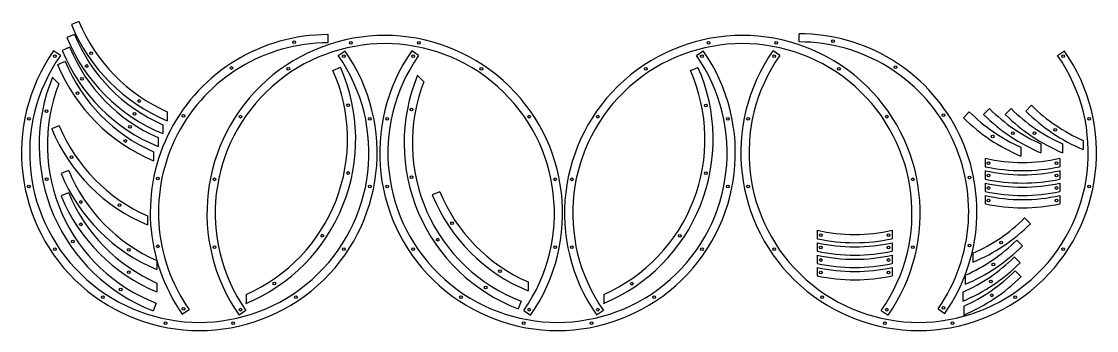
# Model space of a CAD drawing. Header units: millimetres. Extents: x -5261 to 3889, y -3405 to 1689.
# Drawn here: x 2710 to 3889, y 628 to 967 of the extents above; entities that cross this region are included whole.
import ezdxf

# ---------------------------------------------------------------- set-up
doc = ezdxf.new("R2010")
doc.units = ezdxf.units.MM
doc.layers.add('Capa1', color=7, linetype='Continuous')
doc.layers.add('Predeterminado', color=7, linetype='Continuous')

msp = doc.modelspace()

# ---------------------------------------------------------------- linework, layer by layer
at = {"layer": 'Capa1', "color": 7, "linetype": 'Continuous'}
for p, q in [((2773.3, 966.5), (2765, 963.1)), ((2768.2, 952.3), (2759.9, 948.9)), ((3046.4, 943.1), (3046.4, 952.1)), ((3562.9, 944.1), (3562.9, 953.1)), ((2752.9, 929.2), (2745.5, 934.4)), ((2763.2, 938.2), (2754.9, 934.7)), ((3057.6, 929.2), (3065, 934.4)), ((3145.7, 929.2), (3138.3, 934.4)), ((3450.4, 929.2), (3457.8, 934.4)), ((3541.7, 929.2), (3534.3, 934.4)), ((3846.4, 929.2), (3853.8, 934.4)), ((2758.1, 922.6), (2749.8, 919.1)), ((3051.7, 912.7), (3060, 916.4)), ((3443.8, 912.6), (3452, 916.2)), ((2751.1, 898.2), (2744.2, 905.2)), ((3151.3, 900.3), (3144.3, 907.2)), ((3817.9, 874.6), (3811.5, 868.3)), ((2870.1, 867.5), (2870.1, 857.7)), ((3749.5, 867.4), (3743.2, 861)), ((3771.6, 871), (3765.2, 864.6)), ((3795.4, 871), (3789, 864.6)), ((2751.7, 852.2), (2743.3, 848.8)), ((2865.1, 853.3), (2865.1, 843.5)), ((2860, 839.1), (2860, 829.3)), ((3806.1, 828.7), (3806.1, 818.9)), ((3828.1, 832.3), (3828.1, 822.5)), ((3851.9, 832.3), (3851.9, 822.5)), ((3874.4, 835.9), (3874.4, 826.1)), ((2855, 823.5), (2855, 813.8)), ((3766.9, 816.4), (3766.9, 807.2)), ((3848.9, 816.4), (3848.9, 807.2)), ((2761.9, 803.2), (2753.6, 799.7)), ((3766.9, 802.9), (3766.9, 793.7)), ((3848.9, 802.9), (3848.9, 793.7)), ((2761.9, 778.7), (2753.6, 775.2)), ((3168.9, 779.8), (3160.6, 776.4)), ((3766.9, 789.3), (3766.9, 780.1)), ((3848.9, 789.3), (3848.9, 780.1)), ((3766.9, 775.7), (3766.9, 766.5)), ((3848.9, 775.7), (3848.9, 766.5)), ((2848.5, 753.2), (2848.5, 743.4)), ((3810.1, 751), (3816.5, 744.6)), ((3582.9, 737.5), (3582.9, 728.2)), ((3664.9, 737.5), (3664.9, 728.2)), ((3582.9, 723.9), (3582.9, 714.7)), ((3664.9, 723.9), (3664.9, 714.7)), ((3801.5, 726.8), (3807.9, 720.5)), ((3582.9, 710.3), (3582.9, 701.1)), ((3664.9, 710.3), (3664.9, 701.1)), ((3753.6, 712.3), (3753.6, 702.5)), ((3798.8, 708.2), (3805.2, 701.8)), ((2858.8, 704.2), (2858.8, 694.4)), ((3582.9, 696.7), (3582.9, 687.5)), ((3664.9, 696.7), (3664.9, 687.5)), ((3745, 688.1), (3745, 678.3)), ((3800, 693), (3806.3, 686.6)), ((2858.8, 679.6), (2858.8, 669.8)), ((3265.7, 680.8), (3265.7, 671)), ((2956.7, 667.2), (2956.7, 657.4)), ((3348.7, 667.1), (3348.7, 657.3)), ((3742.3, 669.5), (3742.3, 659.7)), ((2857.9, 657.6), (2854.6, 649.2)), ((2894, 650.4), (2886.7, 645.3)), ((2956.3, 649.5), (2948.9, 644.4)), ((3258, 659.7), (3254.8, 651.3)), ((3261, 649.5), (3268.4, 644.4)), ((3348.3, 649.5), (3340.9, 644.4)), ((3653, 649.5), (3660.4, 644.4)), ((3715.3, 651.4), (3722.6, 646.2)), ((3743.4, 654.3), (3743.4, 644.5))]:
    msp.add_line(p, q, dxfattribs=at)
for centre in [(3009.2, 943.9), (3071.5, 943.1), (3145.8, 943.1), (3463.5, 943.1), (3537.8, 943.1), (3600.1, 944.9), (2786.7, 931.9), (2746.8, 928.4), (3063.6, 928.4), (3139.6, 928.4), (3456.4, 928.4), (3535.6, 928.4), (3852.4, 928.4), (2781.7, 917.7), (2940.6, 915.5), (3002.8, 914.6), (3214.5, 914.6), (3394.8, 914.6), (3606.5, 914.6), (3668.7, 916.5), (2776.6, 903.5), (2771.6, 887.9), (2839.3, 879.3), (3068.5, 874.6), (3460.5, 874.4), (2718.4, 859.7), (2737.7, 868.1), (2834.2, 865.1), (2888, 862.9), (2950.3, 862.1), (3092.1, 859.7), (3111.2, 859.7), (3137.9, 870.1), (3267, 862.1), (3342.3, 862.1), (3484.9, 859.7), (3507.2, 859.7), (3659.1, 862.1), (3721.3, 863.9), (3880.9, 859.7), (2829.2, 850.9), (3843.6, 847.8), (3775.2, 840.5), (3797.3, 844.1), (3821, 844.1), (2824.1, 835.4), (2765.1, 817.6), (3068.5, 800.3), (3460.5, 800.1), (3770.7, 811), (3845.1, 811), (2737.8, 793.7), (2859.6, 794.3), (2921.8, 793.4), (3138, 795.8), (3295.5, 793.4), (3313.8, 793.4), (3687.5, 793.4), (3749.7, 795.3), (3770.7, 797.5), (3845.1, 797.5), (2718.4, 785.4), (3092.1, 785.4), (3111.2, 785.4), (3484.9, 785.4), (3507.2, 785.4), (3770.7, 783.9), (3845.1, 783.9), (3880.9, 785.4), (2775.4, 768.5), (2817.7, 765), (3770.7, 770.3), (3845.1, 770.3), (2775.4, 744), (3182.3, 745.2), (3040.1, 731.6), (3432.1, 731.4), (3586.7, 732), (3661, 732), (2766.4, 725.1), (2859.6, 719.9), (2921.8, 719.1), (3166.6, 727.2), (3295.5, 719.1), (3313.8, 719.1), (3586.7, 718.5), (3661, 718.5), (3687.5, 719.1), (3749.7, 720.9), (3784.4, 724.1), (2746.8, 716.7), (2828, 716), (3063.6, 716.7), (3139.6, 716.7), (3456.4, 716.7), (3535.6, 716.7), (3852.4, 716.7), (3586.7, 704.9), (3661, 704.9), (3775.9, 700), (2828, 691.4), (3234.9, 692.6), (3586.7, 691.3), (3661, 691.3), (2819, 672.6), (2987.5, 679), (3219.2, 674.7), (3379.5, 678.9), (3773.1, 681.3), (2799.4, 664.2), (3011.1, 664.2), (3192.2, 664.2), (3403.9, 664.2), (3588.2, 664.2), (3774.3, 666.1), (3799.9, 664.2), (2888, 651.3), (2950.3, 650.4), (3267, 650.4), (3342.3, 650.4), (3659.1, 650.4), (3721.3, 652.3), (2868.1, 635.7), (2942.4, 635.7), (3260.9, 635.7), (3335.2, 635.7), (3656.9, 635.7), (3731.2, 635.7)]:
    msp.add_circle(centre, 1.5, dxfattribs=at)
at = {"layer": 'Predeterminado', "color": 7, "linetype": 'Continuous'}
for centre, radius, start, end in [((2945.1, 1037.7), 195, 202.5, 247.3801), ((2945.1, 1037.7), 186, 202.5, 246.22), ((2940.1, 1023.5), 195, 202.5, 247.3801), ((2940.1, 1023.5), 186, 202.5, 246.22), ((3046.4, 757.1), 195, 90, 215), ((3046.4, 757.1), 186, 90, 215), ((3108.6, 756.2), 195, 325, 215), ((3500.7, 756.2), 195, 325, 215), ((3562.9, 758.1), 195, 325, 90), ((3562.9, 758.1), 186, 325, 90), ((2905.2, 822.5), 195, 145, 35), ((2935, 1009.3), 195, 202.5, 247.3801), ((2935, 1009.3), 186, 202.5, 246.22), ((3108.6, 756.2), 186, 325, 215), ((3298, 822.5), 195, 145, 35), ((3500.7, 756.2), 186, 325, 215), ((3694, 822.5), 195, 145, 35), ((2905.2, 822.5), 186, 145, 35), ((2930, 993.8), 186, 202.5, 246.22), ((3298, 822.5), 186, 145, 35), ((3694, 822.5), 186, 145, 35), ((2930, 993.8), 195, 202.5, 247.3801), ((2881.7, 837.4), 195, 292.5, 23.8725), ((2881.7, 837.4), 186, 293.78, 23.8725), ((3273.7, 837.3), 195, 292.5, 23.8725), ((3273.7, 837.3), 186, 293.78, 23.8725), ((2924.6, 831.2), 195, 157.598, 248.9705), ((2924.6, 831.2), 186, 158.878, 248.9705), ((3324.8, 833.3), 195, 157.598, 248.9705), ((3324.8, 833.3), 186, 158.878, 248.9705), ((3949.4, 1006.1), 186, 225, 246.22), ((3881.1, 998.9), 195, 225, 247.3801), ((3881.1, 998.9), 186, 225, 246.22), ((3903.1, 1002.5), 195, 225, 247.3801), ((3903.1, 1002.5), 186, 225, 246.22), ((3926.9, 1002.5), 195, 225, 247.3801), ((3926.9, 1002.5), 186, 225, 246.22), ((3949.4, 1006.1), 195, 225, 247.3801), ((2923.5, 923.4), 195, 202.5, 247.3801), ((2923.5, 923.4), 186, 202.5, 246.22), ((3807.9, 997.9), 186, 257.2657, 282.7343), ((2933.8, 874.4), 186, 202.5, 246.22), ((3807.9, 997.9), 195, 257.8626, 282.1374), ((3807.9, 984.3), 186, 257.2657, 282.7343), ((2933.8, 874.4), 195, 202.5, 247.3801), ((3807.9, 984.3), 195, 257.8626, 282.1374), ((2933.8, 849.8), 186, 202.5, 246.22), ((3340.7, 851), 186, 202.5, 246.22), ((3807.9, 970.7), 186, 257.2657, 282.7343), ((3807.9, 970.7), 195, 257.8626, 282.1374), ((2933.8, 849.8), 195, 202.5, 247.3801), ((3340.7, 851), 195, 202.5, 247.3801), ((3807.9, 957.1), 186, 257.2657, 282.7343), ((3807.9, 957.1), 195, 257.8626, 282.1374), ((3678.6, 882.5), 186, 293.78, 315), ((3678.6, 882.5), 195, 292.6199, 315), ((3623.9, 918.9), 186, 257.2657, 282.7343), ((3623.9, 918.9), 195, 257.8626, 282.1374), ((3623.9, 905.3), 186, 257.2657, 282.7343), ((3670, 858.3), 186, 293.78, 315), ((3670, 858.3), 195, 292.6199, 315), ((3623.9, 905.3), 195, 257.8626, 282.1374), ((3623.9, 891.7), 186, 257.2657, 282.7343), ((3667.3, 839.7), 186, 293.78, 315), ((3623.9, 891.7), 195, 257.8626, 282.1374), ((3623.9, 878.2), 186, 257.2657, 282.7343), ((3667.3, 839.7), 195, 292.6199, 315), ((3623.9, 878.2), 195, 257.8626, 282.1374), ((3668.4, 824.5), 186, 293.78, 315), ((3668.4, 824.5), 195, 292.6199, 315)]:
    msp.add_arc(centre, radius, start, end, dxfattribs=at)

doc.saveas('drawing.dxf')
